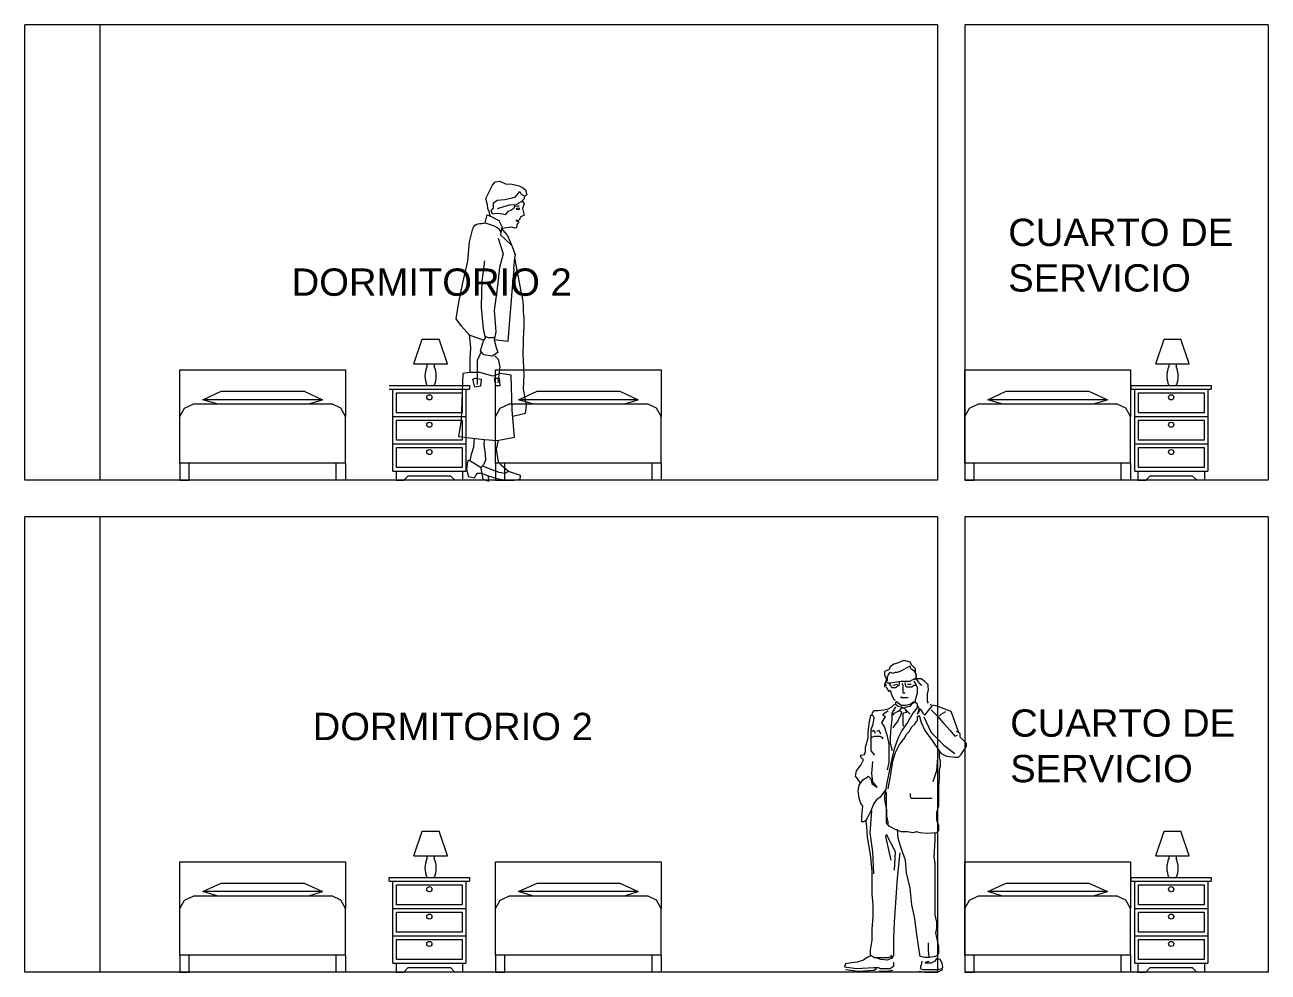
# Model space of a CAD drawing. Header units: metres. Extents: x -2 to 3328848, y -2 to 2725060.
# Drawn here: x 1663689.3 to 1663757.5, y 1363594.1 to 1363646.1 of the extents above; entities that cross this region are included whole.
import ezdxf

# ---------------------------------------------------------------- set-up
doc = ezdxf.new("R2010")
doc.units = ezdxf.units.M
doc.linetypes.add('0', pattern=[0])
doc.layers.get('0').update_dxf_attribs({"color": 253, "lineweight": 0})
for name, color, linetype, lineweight in [('31', 253, 'Continuous', 0), ('CORTE123', 253, 'Continuous', 0), ('EFEC', 253, 'Continuous', 0), ('muebles', 253, 'Continuous', 0)]:
    doc.layers.add(name, color=color, linetype=linetype, lineweight=lineweight)
doc.styles.get("Standard").update_dxf_attribs({"font": 'arial.ttf'})

# ---------------------------------------------------------------- blocks, each defined once
blk = doc.blocks.new('12FBED02')
at = {"color": 0, "linetype": 'ByBlock'}
for p, q in [((0, 26), (39, 26)), ((0, 15), (0, 26)), ((39, 26), (39, 15)), ((5.42, 19), (9.75, 21)), ((9.75, 21), (29.25, 21)), ((29.25, 21), (33.59, 19)), ((1.08, 17), (3.25, 18)), ((3.25, 18), (35.75, 18)), ((33.59, 19), (5.42, 19)), ((8.67, 18), (5.42, 19)), ((30.33, 18), (33.59, 19)), ((37.92, 17), (35.75, 18)), ((0, 15), (1.08, 17)), ((0, 4), (0, 15)), ((39, 15), (37.92, 17)), ((39, 4), (39, 15)), ((0, 4), (0, 0)), ((39, 4), (0, 4)), ((2.17, 0), (2.17, 4)), ((36.84, 0), (36.84, 4)), ((39, 4), (39, 0)), ((0, 0), (2.17, 0)), ((39, 0), (36.84, 0))]:
    blk.add_line(p, q, dxfattribs=at)
blk = doc.blocks.new('PER1')
for p, q in [((0.021, 1.6238), (0.035, 1.6418)), ((0.035, 1.6418), (0.062, 1.6456)), ((0.062, 1.6456), (0.0922, 1.6322)), ((-0.015, 1.5505), (0.0007, 1.5833)), ((0.0007, 1.5833), (0.021, 1.6238)), ((0.0922, 1.6322), (0.1294, 1.629)), ((0.1294, 1.629), (0.1669, 1.6209)), ((0.1475, 1.5607), (0.1709, 1.589)), ((0.1669, 1.6209), (0.1846, 1.6119)), ((0.1709, 1.589), (0.179, 1.5746)), ((0.179, 1.5746), (0.1942, 1.5654)), ((0.1846, 1.6119), (0.2026, 1.598)), ((0.2088, 1.5711), (0.1968, 1.5631)), ((0.2026, 1.598), (0.2088, 1.5711)), ((-0.0059, 1.5163), (-0.015, 1.5505)), ((-0.005, 1.4966), (-0.0059, 1.5163)), ((0.0256, 1.5277), (0.0472, 1.5411)), ((0.027, 1.4982), (0.0256, 1.5277)), ((0.081, 1.5057), (0.047, 1.4942)), ((0.0472, 1.5411), (0.089, 1.5456)), ((0.1127, 1.5146), (0.081, 1.5057)), ((0.089, 1.5456), (0.1281, 1.5549)), ((0.1497, 1.5164), (0.1127, 1.5146)), ((0.1281, 1.5549), (0.1475, 1.5607)), ((0.1433, 1.5161), (0.1383, 1.4961)), ((0.1575, 1.5096), (0.1464, 1.5069)), ((0.1785, 1.5326), (0.1497, 1.5164)), ((0.1663, 1.5096), (0.1575, 1.5096)), ((0.1926, 1.5481), (0.1785, 1.5326)), ((0.1832, 1.5377), (0.1939, 1.521)), ((0.1939, 1.521), (0.1852, 1.4958)), ((0.1968, 1.5631), (0.1926, 1.5481)), ((-0.0185, 1.4169), (-0.0083, 1.4619)), ((-0.0083, 1.4619), (0.017, 1.4507)), ((0.0032, 1.4797), (-0.005, 1.4966)), ((0.0072, 1.4551), (0.0032, 1.4797)), ((0.013, 1.4827), (0.027, 1.4982)), ((0.0212, 1.4658), (0.013, 1.4827)), ((0.017, 1.4507), (0.055, 1.4303)), ((0.0506, 1.4696), (0.0212, 1.4658)), ((0.0755, 1.4659), (0.0506, 1.4696)), ((0.0905, 1.4617), (0.0755, 1.4659)), ((0.1045, 1.4796), (0.0905, 1.4617)), ((0.1215, 1.4854), (0.1045, 1.4796)), ((0.1383, 1.4961), (0.1215, 1.4854)), ((0.1507, 1.4322), (0.1628, 1.4231)), ((0.1507, 1.4322), (0.1637, 1.4306)), ((0.1613, 1.428), (0.1507, 1.4322)), ((0.1575, 1.4988), (0.1508, 1.4934)), ((0.1508, 1.4934), (0.1641, 1.4907)), ((0.1702, 1.4957), (0.1575, 1.4988)), ((0.1707, 1.4383), (0.1613, 1.428)), ((0.1641, 1.4907), (0.1702, 1.4957)), ((0.1727, 1.4483), (0.1707, 1.4383)), ((0.1944, 1.4592), (0.1727, 1.4483)), ((0.1852, 1.4958), (0.1912, 1.4739)), ((0.1912, 1.4739), (0.1944, 1.4592)), ((-0.1049, 1.314), (-0.0883, 1.379)), ((-0.0883, 1.379), (-0.0831, 1.3935)), ((-0.0831, 1.3935), (-0.0742, 1.4039)), ((-0.0742, 1.4039), (-0.0647, 1.4105)), ((-0.0647, 1.4105), (-0.0504, 1.4138)), ((-0.0504, 1.4138), (-0.0381, 1.4135)), ((-0.0381, 1.4135), (-0.0185, 1.4169)), ((-0.0185, 1.4169), (0.0309, 1.4012)), ((0.0309, 1.4012), (0.0422, 1.3941)), ((0.0422, 1.3941), (0.057, 1.3853)), ((0.055, 1.4303), (0.0714, 1.3965)), ((0.057, 1.3853), (0.067, 1.3633)), ((0.0714, 1.3965), (0.0653, 1.351)), ((0.1008, 1.351), (0.0703, 1.388)), ((0.1259, 1.3942), (0.0718, 1.3862)), ((0.1435, 1.3876), (0.1259, 1.3942)), ((0.1532, 1.3906), (0.1435, 1.3876)), ((0.1549, 1.4079), (0.1532, 1.3906)), ((0.1642, 1.4183), (0.1549, 1.4079)), ((0.1613, 1.428), (0.1642, 1.4183)), ((-0.1146, 1.2073), (-0.1049, 1.314)), ((0.0514, 1.3331), (0.0801, 1.248)), ((0.0653, 1.351), (0.1263, 1.2932)), ((0.1008, 1.351), (0.1285, 1.2881)), ((0.0801, 1.248), (0.059, 1.1729)), ((0.1285, 1.2881), (0.1428, 1.2468)), ((0.1464, 1.2419), (0.1428, 1.2468)), ((0.1442, 1.2256), (0.1464, 1.2419)), ((-0.141, 1.0875), (-0.1146, 1.2073)), ((-0.0361, 1.0967), (-0.0217, 1.2085)), ((0.059, 1.1729), (0.0491, 1.0711)), ((0.137, 1.1625), (0.1294, 1.0634)), ((0.137, 1.1625), (0.1419, 1.2067)), ((0.1419, 1.2067), (0.1442, 1.2256)), ((0.1803, 1.0312), (0.1441, 1.2249)), ((-0.0381, 1.0348), (-0.0361, 1.0967)), ((-0.1632, 0.9827), (-0.141, 1.0875)), ((-0.0391, 0.9533), (-0.0381, 1.0348)), ((0.0491, 1.0711), (0.0308, 0.9369)), ((0.1294, 1.0634), (0.1214, 0.9716)), ((0.1803, 1.0312), (0.1844, 1.0079)), ((-0.1785, 0.8906), (-0.1632, 0.9827)), ((0.1214, 0.9716), (0.1119, 0.86)), ((0.1844, 1.0079), (0.187, 0.9849)), ((0.187, 0.9849), (0.1897, 0.9585)), ((0.1897, 0.9585), (0.1897, 0.9289)), ((-0.1494, 0.85), (-0.1785, 0.8906)), ((-0.0292, 0.8355), (-0.0391, 0.9533)), ((0.0308, 0.9369), (0.0398, 0.8195)), ((0.1897, 0.9289), (0.1924, 0.896)), ((0.1924, 0.896), (0.1924, 0.8664)), ((-0.105, 0.8002), (-0.1494, 0.85)), ((-0.0179, 0.7871), (-0.0292, 0.8355)), ((0.0398, 0.8195), (0.0296, 0.7745)), ((0.1119, 0.86), (0.1041, 0.7658)), ((0.1889, 0.6982), (0.1923, 0.8317)), ((0.1924, 0.8664), (0.1923, 0.8317)), ((-0.1077, 0.805), (-0.0993, 0.7313)), ((-0.0297, 0.7742), (-0.105, 0.8002)), ((-0.0441, 0.7142), (-0.0294, 0.7692)), ((-0.0294, 0.7692), (-0.0179, 0.7871)), ((-0.0199, 0.7954), (-0.0045, 0.7874)), ((-0.0045, 0.7874), (0.009, 0.7874)), ((0.009, 0.7874), (0.0252, 0.7874)), ((0.0252, 0.7874), (0.0334, 0.7913)), ((0.0296, 0.7745), (0.0415, 0.7331)), ((0.042, 0.7727), (0.0297, 0.7751)), ((0.1041, 0.7658), (0.042, 0.7727)), ((-0.0993, 0.7313), (-0.1038, 0.6718)), ((-0.0414, 0.7094), (-0.0638, 0.6614)), ((-0.0258, 0.6929), (-0.0441, 0.7142)), ((0.0191, 0.6851), (-0.0258, 0.6929)), ((0.0501, 0.7064), (0.0191, 0.6851)), ((0.0337, 0.6883), (0.0519, 0.6694)), ((0.0415, 0.7331), (0.0501, 0.7064)), ((0.1944, 0.5824), (0.1889, 0.6982)), ((-0.1038, 0.6718), (-0.1027, 0.5951)), ((-0.0638, 0.6614), (-0.0625, 0.5305)), ((0.0613, 0.6279), (0.0508, 0.5384)), ((0.0519, 0.6694), (0.0613, 0.6279)), ((-0.1419, 0.591), (-0.1518, 0.3336)), ((-0.1075, 0.5951), (-0.1419, 0.591)), ((-0.0483, 0.5954), (-0.1075, 0.5951)), ((-0.0861, 0.5591), (-0.0744, 0.5644)), ((-0.0765, 0.515), (-0.0861, 0.5591)), ((-0.0744, 0.5644), (-0.0416, 0.5587)), ((0.0218, 0.5766), (-0.0483, 0.5954)), ((-0.0416, 0.5587), (-0.0447, 0.5215)), ((0.0656, 0.591), (0.0218, 0.5766)), ((0.0591, 0.5635), (0.0299, 0.5621)), ((0.0299, 0.5621), (0.0366, 0.5254)), ((0.0638, 0.5242), (0.0591, 0.5635)), ((0.1228, 0.5814), (0.0656, 0.591)), ((0.1296, 0.3891), (0.1228, 0.5814)), ((0.1907, 0.5056), (0.1944, 0.5824)), ((-0.0447, 0.5215), (-0.0765, 0.515)), ((0.0366, 0.5254), (0.0638, 0.5242)), ((0.2074, 0.415), (0.1907, 0.5056)), ((0.202, 0.3728), (0.2074, 0.415)), ((0.1416, 0.2414), (0.1296, 0.3891)), ((0.1323, 0.3559), (0.1776, 0.3667)), ((0.1776, 0.3667), (0.202, 0.3728)), ((-0.1518, 0.3336), (-0.1648, 0.244)), ((-0.1648, 0.244), (-0.0233, 0.2286)), ((-0.0802, 0.2348), (-0.083, 0.1862)), ((-0.0253, 0.2288), (-0.0268, 0.1988)), ((-0.0233, 0.2286), (0.0462, 0.222)), ((0.0435, 0.175), (0.0532, 0.2235)), ((0.0462, 0.222), (0.1416, 0.2414)), ((-0.0959, 0.1461), (-0.1042, 0.1136)), ((-0.083, 0.1862), (-0.0959, 0.1461)), ((-0.0268, 0.1988), (-0.0195, 0.1497)), ((-0.0195, 0.1497), (-0.0179, 0.1152)), ((0.0543, 0.1039), (0.0435, 0.175)), ((-0.1201, 0.0832), (-0.1216, 0.0633)), ((-0.1141, 0.1131), (-0.1201, 0.0832)), ((-0.1042, 0.1136), (-0.1141, 0.1131)), ((-0.1042, 0.1136), (-0.0404, 0.0753)), ((-0.029, 0.09), (-0.043, 0.072)), ((-0.043, 0.072), (-0.0393, 0.0475)), ((0.057, 0.0472), (-0.0336, 0.0824)), ((-0.0179, 0.1152), (-0.029, 0.09)), ((0.07, 0.0849), (0.0543, 0.1039)), ((0.1087, 0.0521), (0.07, 0.0849)), ((-0.1216, 0.0633), (-0.1099, 0.0244)), ((-0.1099, 0.0244), (-0.0775, 0.0185)), ((-0.0775, 0.0185), (-0.0639, 0.0439)), ((-0.0639, 0.0439), (-0.0416, 0.0425)), ((-0.0416, 0.0425), (-0.0014, 0.0296)), ((-0.0393, 0.0475), (-0.0326, 0.0108)), ((-0.0326, 0.0108), (0, 0)), ((0, 0), (-0.0014, 0.0296)), ((-0.0014, 0.0296), (0.0387, 0.0167)), ((0.0387, 0.0167), (0.0887, 0.0042)), ((0.0894, 0.0413), (0.057, 0.0472)), ((0.0887, 0.0042), (0.1283, 0.0037)), ((0.1087, 0.0521), (0.0894, 0.0413)), ((0.1413, 0.0413), (0.1087, 0.0521)), ((0.1283, 0.0037), (0.1724, 0.0107)), ((0.1739, 0.0306), (0.1413, 0.0413)), ((0.1724, 0.0107), (0.1739, 0.0306))]:
    blk.add_line(p, q)
blk = doc.blocks.new('A$C5B027DEA')
at = {"color": 0}
for p, q in [((0.3222, 1.7732, -2.7285), (0.3014, 1.7628, -2.7285)), ((0.3378, 1.7784, -2.7285), (0.3222, 1.7732, -2.7285)), ((0.3586, 1.7732, -2.7285), (0.3378, 1.7784, -2.7285)), ((0.3741, 1.768, -2.7285), (0.3586, 1.7732, -2.7285)), ((0.2546, 1.7264, -2.7285), (0.2286, 1.716, -2.7285)), ((0.2286, 1.716, -2.7285), (0.2286, 1.6952, -2.7285)), ((0.2494, 1.6952, -2.7285), (0.2598, 1.7108, -2.7285)), ((0.2598, 1.742, -2.7285), (0.2546, 1.7264, -2.7285)), ((0.2806, 1.7576, -2.7285), (0.2598, 1.742, -2.7285)), ((0.2598, 1.7108, -2.7285), (0.2754, 1.7056, -2.7285)), ((0.2754, 1.7056, -2.7285), (0.291, 1.7108, -2.7285)), ((0.3014, 1.7628, -2.7285), (0.2806, 1.7576, -2.7285)), ((0.291, 1.7108, -2.7285), (0.3014, 1.7108, -2.7285)), ((0.3014, 1.7108, -2.7285), (0.3274, 1.7212, -2.7285)), ((0.3274, 1.7212, -2.7285), (0.3534, 1.7368, -2.7285)), ((0.3534, 1.7368, -2.7285), (0.3741, 1.7472, -2.7285)), ((0.3845, 1.7524, -2.7285), (0.3741, 1.768, -2.7285)), ((0.3741, 1.7472, -2.7285), (0.3741, 1.7368, -2.7285)), ((0.3741, 1.7368, -2.7285), (0.3793, 1.7316, -2.7285)), ((0.3793, 1.7316, -2.7285), (0.3949, 1.7212, -2.7285)), ((0.4053, 1.7316, -2.7285), (0.3845, 1.7524, -2.7285)), ((0.3949, 1.7212, -2.7285), (0.4001, 1.7108, -2.7285)), ((0.4001, 1.7108, -2.7285), (0.4105, 1.6952, -2.7285)), ((0.4053, 1.716, -2.7285), (0.4053, 1.7316, -2.7285)), ((0.4105, 1.6796, -2.7285), (0.4053, 1.716, -2.7285)), ((0.2286, 1.6952, -2.7285), (0.239, 1.6744, -2.7285)), ((0.2338, 1.6536, -2.7285), (0.2286, 1.6432, -2.7285)), ((0.2286, 1.6276, -2.7285), (0.2338, 1.6432, -2.7285)), ((0.2286, 1.6432, -2.7285), (0.2286, 1.6276, -2.7285)), ((0.239, 1.6744, -2.7285), (0.2338, 1.6536, -2.7285)), ((0.2338, 1.6536, -2.7285), (0.2442, 1.664, -2.7285)), ((0.2338, 1.6536, -2.7285), (0.239, 1.6588, -2.7285)), ((0.2338, 1.6432, -2.7285), (0.2338, 1.6536, -2.7285)), ((0.2338, 1.6432, -2.7285), (0.2338, 1.6536, -2.7285)), ((0.239, 1.6328, -2.7285), (0.2338, 1.6432, -2.7285)), ((0.239, 1.6588, -2.7285), (0.2442, 1.664, -2.7285)), ((0.2494, 1.6484, -2.7285), (0.239, 1.6536, -2.7285)), ((0.2442, 1.6848, -2.7285), (0.2494, 1.6952, -2.7285)), ((0.2442, 1.664, -2.7285), (0.2442, 1.6848, -2.7285)), ((0.265, 1.6484, -2.7285), (0.2494, 1.6484, -2.7285)), ((0.265, 1.6328, -2.7285), (0.2546, 1.6484, -2.7285)), ((0.2858, 1.6536, -2.7285), (0.265, 1.6484, -2.7285)), ((0.2702, 1.6224, -2.7285), (0.265, 1.6328, -2.7285)), ((0.2754, 1.638, -2.7285), (0.3014, 1.6432, -2.7285)), ((0.3222, 1.6588, -2.7285), (0.2858, 1.6536, -2.7285)), ((0.3118, 1.638, -2.7285), (0.291, 1.6224, -2.7285)), ((0.3118, 1.6588, -2.7285), (0.3118, 1.6484, -2.7285)), ((0.3118, 1.6484, -2.7285), (0.3118, 1.638, -2.7285)), ((0.3274, 1.6588, -2.7285), (0.3222, 1.6588, -2.7285)), ((0.3378, 1.6588, -2.7285), (0.3274, 1.6588, -2.7285)), ((0.3274, 1.6484, -2.7285), (0.3326, 1.638, -2.7285)), ((0.3326, 1.638, -2.7285), (0.3326, 1.6276, -2.7285)), ((0.343, 1.6588, -2.7285), (0.3378, 1.6588, -2.7285)), ((0.3741, 1.6588, -2.7285), (0.343, 1.6588, -2.7285)), ((0.343, 1.6536, -2.7285), (0.3482, 1.6328, -2.7285)), ((0.3482, 1.6328, -2.7285), (0.3534, 1.6276, -2.7285)), ((0.3586, 1.6432, -2.7285), (0.3793, 1.6432, -2.7285)), ((0.3793, 1.664, -2.7285), (0.3741, 1.6588, -2.7285)), ((0.3949, 1.6692, -2.7285), (0.3793, 1.664, -2.7285)), ((0.3845, 1.6276, -2.7285), (0.3949, 1.638, -2.7285)), ((0.4001, 1.6744, -2.7285), (0.3949, 1.6692, -2.7285)), ((0.3949, 1.638, -2.7285), (0.4053, 1.638, -2.7285)), ((0.404, 1.6484, -2.7285), (0.397, 1.6612, -2.7285)), ((0.4105, 1.6796, -2.7285), (0.4001, 1.6744, -2.7285)), ((0.4001, 1.6744, -2.7285), (0.4105, 1.6692, -2.7285)), ((0.4105, 1.6744, -2.7285), (0.4001, 1.6744, -2.7285)), ((0.4157, 1.6224, -2.7285), (0.404, 1.6484, -2.7285)), ((0.4365, 1.6744, -2.7285), (0.4105, 1.6744, -2.7285)), ((0.4105, 1.6692, -2.7285), (0.4261, 1.6484, -2.7285)), ((0.4261, 1.6484, -2.7285), (0.4417, 1.638, -2.7285)), ((0.4573, 1.6588, -2.7285), (0.4365, 1.6744, -2.7285)), ((0.4763, 1.6388, -2.7285), (0.4573, 1.6588, -2.7285)), ((0.4763, 1.6284, -2.7285), (0.4763, 1.6388, -2.7285)), ((0.2546, 1.6016, -2.7285), (0.2382, 1.6286, -2.7285)), ((0.2598, 1.6068, -2.7285), (0.2546, 1.6016, -2.7285)), ((0.265, 1.6016, -2.7285), (0.2598, 1.6068, -2.7285)), ((0.2684, 1.5871, -2.7285), (0.265, 1.6016, -2.7285)), ((0.273, 1.5723, -2.7285), (0.2684, 1.5871, -2.7285)), ((0.291, 1.6224, -2.7285), (0.2702, 1.6224, -2.7285)), ((0.2782, 1.5671, -2.7285), (0.273, 1.5723, -2.7285)), ((0.2828, 1.5543, -2.7285), (0.2782, 1.5671, -2.7285)), ((0.3222, 1.5704, -2.7285), (0.3378, 1.5652, -2.7285)), ((0.3222, 1.5652, -2.7285), (0.3222, 1.5704, -2.7285)), ((0.3274, 1.5652, -2.7285), (0.3222, 1.5652, -2.7285)), ((0.343, 1.5652, -2.7285), (0.3274, 1.5652, -2.7285)), ((0.3326, 1.6276, -2.7285), (0.3326, 1.6224, -2.7285)), ((0.3326, 1.6224, -2.7285), (0.3326, 1.5964, -2.7285)), ((0.3326, 1.5964, -2.7285), (0.3378, 1.5912, -2.7285)), ((0.3378, 1.5912, -2.7285), (0.343, 1.5964, -2.7285)), ((0.3534, 1.5652, -2.7285), (0.343, 1.5652, -2.7285)), ((0.3534, 1.6276, -2.7285), (0.3689, 1.6276, -2.7285)), ((0.3637, 1.5652, -2.7285), (0.3534, 1.5652, -2.7285)), ((0.3689, 1.6276, -2.7285), (0.3845, 1.6276, -2.7285)), ((0.4053, 1.5548, -2.7285), (0.4105, 1.5756, -2.7285)), ((0.4105, 1.5756, -2.7285), (0.4157, 1.5912, -2.7285)), ((0.4157, 1.6172, -2.7285), (0.4157, 1.6224, -2.7285)), ((0.4157, 1.6016, -2.7285), (0.4157, 1.6172, -2.7285)), ((0.4157, 1.5912, -2.7285), (0.4157, 1.6016, -2.7285)), ((0.4729, 1.586, -2.7285), (0.4781, 1.612, -2.7285)), ((0.4729, 1.5652, -2.7285), (0.4729, 1.586, -2.7285)), ((0.4729, 1.5444, -2.7285), (0.4729, 1.5652, -2.7285)), ((0.4781, 1.612, -2.7285), (0.4763, 1.6284, -2.7285)), ((0.1559, 1.4716, -2.7285), (0.1663, 1.4924, -2.7285)), ((0.1663, 1.4924, -2.7285), (0.1923, 1.4924, -2.7285)), ((0.1923, 1.4924, -2.7285), (0.2234, 1.4976, -2.7285)), ((0.2234, 1.4976, -2.7285), (0.2494, 1.5028, -2.7285)), ((0.2286, 1.4768, -2.7285), (0.2494, 1.4924, -2.7285)), ((0.2494, 1.5028, -2.7285), (0.2702, 1.5132, -2.7285)), ((0.2702, 1.5132, -2.7285), (0.2858, 1.5288, -2.7285)), ((0.291, 1.5132, -2.7285), (0.2702, 1.4768, -2.7285)), ((0.291, 1.5496, -2.7285), (0.2828, 1.5543, -2.7285)), ((0.2962, 1.5444, -2.7285), (0.291, 1.5392, -2.7285)), ((0.291, 1.5392, -2.7285), (0.291, 1.5288, -2.7285)), ((0.291, 1.5288, -2.7285), (0.3066, 1.5184, -2.7285)), ((0.2962, 1.5444, -2.7285), (0.3222, 1.5236, -2.7285)), ((0.3014, 1.4872, -2.7285), (0.317, 1.4976, -2.7285)), ((0.3066, 1.5184, -2.7285), (0.3222, 1.5132, -2.7285)), ((0.3118, 1.4924, -2.7285), (0.3222, 1.4872, -2.7285)), ((0.317, 1.4976, -2.7285), (0.3274, 1.508, -2.7285)), ((0.3222, 1.5236, -2.7285), (0.3482, 1.5236, -2.7285)), ((0.3222, 1.5132, -2.7285), (0.3378, 1.508, -2.7285)), ((0.3274, 1.508, -2.7285), (0.3378, 1.508, -2.7285)), ((0.3378, 1.508, -2.7285), (0.3534, 1.5132, -2.7285)), ((0.3378, 1.508, -2.7285), (0.343, 1.5028, -2.7285)), ((0.343, 1.5028, -2.7285), (0.3534, 1.4924, -2.7285)), ((0.3482, 1.5236, -2.7285), (0.3741, 1.5288, -2.7285)), ((0.3482, 1.4976, -2.7285), (0.3534, 1.482, -2.7285)), ((0.3534, 1.5132, -2.7285), (0.3689, 1.5184, -2.7285)), ((0.3534, 1.4924, -2.7285), (0.3689, 1.4768, -2.7285)), ((0.3689, 1.5184, -2.7285), (0.3741, 1.5184, -2.7285)), ((0.3741, 1.5288, -2.7285), (0.3949, 1.5444, -2.7285)), ((0.3741, 1.5184, -2.7285), (0.3897, 1.534, -2.7285)), ((0.3897, 1.534, -2.7285), (0.4053, 1.5444, -2.7285)), ((0.4209, 1.5184, -2.7285), (0.3897, 1.4768, -2.7285)), ((0.4053, 1.5392, -2.7285), (0.4053, 1.5548, -2.7285)), ((0.4157, 1.5288, -2.7285), (0.4053, 1.5392, -2.7285)), ((0.4157, 1.508, -2.7285), (0.4157, 1.5288, -2.7285)), ((0.4209, 1.4976, -2.7285), (0.4157, 1.4716, -2.7285)), ((0.4261, 1.508, -2.7285), (0.4209, 1.4976, -2.7285)), ((0.4261, 1.4872, -2.7285), (0.4313, 1.5028, -2.7285)), ((0.4313, 1.5028, -2.7285), (0.4365, 1.4924, -2.7285)), ((0.4365, 1.4924, -2.7285), (0.4469, 1.4768, -2.7285)), ((0.4573, 1.4664, -2.7285), (0.4781, 1.4924, -2.7285)), ((0.4781, 1.534, -2.7285), (0.4729, 1.5444, -2.7285)), ((0.4781, 1.4924, -2.7285), (0.4989, 1.5184, -2.7285)), ((0.4989, 1.5184, -2.7285), (0.4885, 1.5288, -2.7285)), ((0.4937, 1.4976, -2.7285), (0.5248, 1.4664, -2.7285)), ((0.5404, 1.5132, -2.7285), (0.5041, 1.5236, -2.7285)), ((0.582, 1.4976, -2.7285), (0.5404, 1.5132, -2.7285)), ((0.608, 1.4872, -2.7285), (0.582, 1.4976, -2.7285)), ((0.1351, 1.3676, -2.7285), (0.1403, 1.4196, -2.7285)), ((0.1403, 1.4196, -2.7285), (0.1507, 1.4664, -2.7285)), ((0.1507, 1.4664, -2.7285), (0.1611, 1.4664, -2.7285)), ((0.1611, 1.4664, -2.7285), (0.1663, 1.4508, -2.7285)), ((0.1663, 1.4508, -2.7285), (0.1611, 1.4144, -2.7285)), ((0.2131, 1.4248, -2.7285), (0.2338, 1.456, -2.7285)), ((0.2286, 1.3988, -2.7285), (0.2131, 1.4248, -2.7285)), ((0.2182, 1.4664, -2.7285), (0.2286, 1.4768, -2.7285)), ((0.2338, 1.456, -2.7285), (0.2182, 1.4664, -2.7285)), ((0.2702, 1.4404, -2.7285), (0.265, 1.3936, -2.7285)), ((0.2702, 1.4768, -2.7285), (0.2702, 1.4404, -2.7285)), ((0.2754, 1.4664, -2.7285), (0.2858, 1.4768, -2.7285)), ((0.2858, 1.4768, -2.7285), (0.3014, 1.4872, -2.7285)), ((0.3014, 1.43, -2.7285), (0.2858, 1.4092, -2.7285)), ((0.3118, 1.4508, -2.7285), (0.3014, 1.43, -2.7285)), ((0.3222, 1.4716, -2.7285), (0.3118, 1.4508, -2.7285)), ((0.3222, 1.4872, -2.7285), (0.3222, 1.4716, -2.7285)), ((0.3586, 1.4248, -2.7285), (0.3274, 1.378, -2.7285)), ((0.3326, 1.4768, -2.7285), (0.3326, 1.4664, -2.7285)), ((0.3378, 1.4768, -2.7285), (0.3326, 1.4768, -2.7285)), ((0.3326, 1.4664, -2.7285), (0.3326, 1.4352, -2.7285)), ((0.3326, 1.4352, -2.7285), (0.3326, 1.4092, -2.7285)), ((0.3534, 1.482, -2.7285), (0.3378, 1.4768, -2.7285)), ((0.3897, 1.4768, -2.7285), (0.3586, 1.4248, -2.7285)), ((0.3689, 1.4768, -2.7285), (0.3741, 1.4716, -2.7285)), ((0.4001, 1.4144, -2.7285), (0.4105, 1.43, -2.7285)), ((0.4105, 1.43, -2.7285), (0.4157, 1.4352, -2.7285)), ((0.4157, 1.4716, -2.7285), (0.4261, 1.4872, -2.7285)), ((0.4157, 1.4612, -2.7285), (0.4261, 1.4612, -2.7285)), ((0.4157, 1.4508, -2.7285), (0.4157, 1.4612, -2.7285)), ((0.4157, 1.4352, -2.7285), (0.4157, 1.4508, -2.7285)), ((0.4261, 1.4664, -2.7285), (0.4365, 1.4248, -2.7285)), ((0.4365, 1.4248, -2.7285), (0.4573, 1.378, -2.7285)), ((0.4469, 1.4768, -2.7285), (0.4573, 1.4664, -2.7285)), ((0.4521, 1.456, -2.7285), (0.4937, 1.3676, -2.7285)), ((0.5248, 1.4664, -2.7285), (0.5664, 1.4196, -2.7285)), ((0.5404, 1.4612, -2.7285), (0.5508, 1.4716, -2.7285)), ((0.5508, 1.4716, -2.7285), (0.5768, 1.4872, -2.7285)), ((0.5664, 1.4196, -2.7285), (0.6028, 1.378, -2.7285)), ((0.6288, 1.43, -2.7285), (0.608, 1.4872, -2.7285)), ((0.6519, 1.3664, -2.7285), (0.6288, 1.43, -2.7285)), ((0.1351, 1.3364, -2.7285), (0.1351, 1.3676, -2.7285)), ((0.1611, 1.4144, -2.7285), (0.1507, 1.3832, -2.7285)), ((0.1507, 1.3832, -2.7285), (0.1507, 1.2636, -2.7285)), ((0.1663, 1.378, -2.7285), (0.1559, 1.3728, -2.7285)), ((0.1767, 1.3624, -2.7285), (0.1663, 1.378, -2.7285)), ((0.1975, 1.378, -2.7285), (0.1819, 1.3728, -2.7285)), ((0.2079, 1.3572, -2.7285), (0.1975, 1.378, -2.7285)), ((0.2442, 1.3468, -2.7285), (0.2286, 1.3988, -2.7285)), ((0.265, 1.3936, -2.7285), (0.2598, 1.3416, -2.7285)), ((0.2858, 1.4092, -2.7285), (0.2754, 1.3936, -2.7285)), ((0.3274, 1.378, -2.7285), (0.3066, 1.3364, -2.7285)), ((0.3326, 1.4092, -2.7285), (0.3378, 1.404, -2.7285)), ((0.343, 1.3364, -2.7285), (0.3534, 1.3572, -2.7285)), ((0.3534, 1.3572, -2.7285), (0.3689, 1.3728, -2.7285)), ((0.3689, 1.3728, -2.7285), (0.3845, 1.3988, -2.7285)), ((0.3845, 1.3988, -2.7285), (0.4001, 1.4144, -2.7285)), ((0.4573, 1.378, -2.7285), (0.4989, 1.3208, -2.7285)), ((0.4937, 1.3676, -2.7285), (0.5664, 1.2948, -2.7285)), ((0.6028, 1.378, -2.7285), (0.6288, 1.3468, -2.7285)), ((0.6288, 1.3468, -2.7285), (0.6444, 1.352, -2.7285)), ((0.6599, 1.3624, -2.7285), (0.6392, 1.3728, -2.7285)), ((0.6599, 1.3416, -2.7285), (0.6599, 1.3624, -2.7285)), ((0.1195, 1.2844, -2.7285), (0.1351, 1.3364, -2.7285)), ((0.1195, 1.2584, -2.7285), (0.1195, 1.2844, -2.7285)), ((0.1507, 1.3312, -2.7285), (0.1559, 1.3416, -2.7285)), ((0.1559, 1.3416, -2.7285), (0.1715, 1.3468, -2.7285)), ((0.1715, 1.3468, -2.7285), (0.1871, 1.3468, -2.7285)), ((0.1871, 1.3468, -2.7285), (0.2027, 1.3468, -2.7285)), ((0.2027, 1.3468, -2.7285), (0.2131, 1.3416, -2.7285)), ((0.2131, 1.3416, -2.7285), (0.2182, 1.3312, -2.7285)), ((0.2546, 1.3, -2.7285), (0.2442, 1.3468, -2.7285)), ((0.2546, 1.2428, -2.7285), (0.2546, 1.3, -2.7285)), ((0.2598, 1.3416, -2.7285), (0.2598, 1.3052, -2.7285)), ((0.2598, 1.3052, -2.7285), (0.2702, 1.274, -2.7285)), ((0.2858, 1.2792, -2.7285), (0.2702, 1.2168, -2.7285)), ((0.3066, 1.3364, -2.7285), (0.2858, 1.2792, -2.7285)), ((0.291, 1.2532, -2.7285), (0.3118, 1.2948, -2.7285)), ((0.3118, 1.2948, -2.7285), (0.3274, 1.3156, -2.7285)), ((0.3274, 1.3156, -2.7285), (0.343, 1.3364, -2.7285)), ((0.4989, 1.3208, -2.7285), (0.5404, 1.2636, -2.7285)), ((0.5664, 1.2948, -2.7285), (0.6288, 1.248, -2.7285)), ((0.6963, 1.3052, -2.7285), (0.6599, 1.3416, -2.7285)), ((0.6651, 1.2428, -2.7285), (0.6963, 1.2896, -2.7285)), ((0.6963, 1.2896, -2.7285), (0.6963, 1.3052, -2.7285)), ((0.0935, 1.2376, -2.7285), (0.1143, 1.2428, -2.7285)), ((0.0935, 1.2272, -2.7285), (0.0935, 1.2376, -2.7285)), ((0.1091, 1.2116, -2.7285), (0.0935, 1.2272, -2.7285)), ((0.0935, 1.1804, -2.7285), (0.1091, 1.2116, -2.7285)), ((0.1143, 1.2428, -2.7285), (0.1195, 1.2584, -2.7285)), ((0.1507, 1.2636, -2.7285), (0.1715, 1.2376, -2.7285)), ((0.2546, 1.196, -2.7285), (0.2546, 1.2428, -2.7285)), ((0.2702, 1.2168, -2.7285), (0.2546, 1.144, -2.7285)), ((0.265, 1.1284, -2.7285), (0.2754, 1.2064, -2.7285)), ((0.2702, 1.274, -2.7285), (0.2702, 1.2636, -2.7285)), ((0.2754, 1.2064, -2.7285), (0.291, 1.2532, -2.7285)), ((0.53, 1.222, -2.7285), (0.5248, 1.1492, -2.7285)), ((0.5404, 1.2636, -2.7285), (0.5404, 1.2272, -2.7285)), ((0.5404, 1.2636, -2.7285), (0.5508, 1.248, -2.7285)), ((0.5404, 1.2272, -2.7285), (0.5456, 1.2064, -2.7285)), ((0.5456, 1.2064, -2.7285), (0.5456, 1.1752, -2.7285)), ((0.5508, 1.248, -2.7285), (0.582, 1.2324, -2.7285)), ((0.582, 1.2324, -2.7285), (0.6288, 1.2272, -2.7285)), ((0.6288, 1.2272, -2.7285), (0.6496, 1.2272, -2.7285)), ((0.6496, 1.2272, -2.7285), (0.6651, 1.2428, -2.7285)), ((0.0624, 1.118, -2.7285), (0.0676, 1.1492, -2.7285)), ((0.0676, 1.1492, -2.7285), (0.0935, 1.1804, -2.7285)), ((0.1559, 1.1336, -2.7285), (0.1611, 1.2012, -2.7285)), ((0.2546, 1.144, -2.7285), (0.239, 1.0712, -2.7285)), ((0.2442, 1.1544, -2.7285), (0.2546, 1.196, -2.7285)), ((0.5248, 1.1492, -2.7285), (0.5041, 1.0868, -2.7285)), ((0.5456, 1.1752, -2.7285), (0.5404, 1.1544, -2.7285)), ((0.5404, 1.1544, -2.7285), (0.5404, 1.1336, -2.7285)), ((0.0727, 1.1076, -2.7285), (0.0624, 1.118, -2.7285)), ((0.0935, 1.0764, -2.7285), (0.0727, 1.1076, -2.7285)), ((0.0779, 1.0348, -2.7285), (0.0831, 1.066, -2.7285)), ((0.0831, 1.066, -2.7285), (0.1039, 1.0972, -2.7285)), ((0.1039, 1.0972, -2.7285), (0.1299, 1.1128, -2.7285)), ((0.1299, 1.1128, -2.7285), (0.1351, 1.118, -2.7285)), ((0.1351, 1.118, -2.7285), (0.1507, 1.1024, -2.7285)), ((0.1507, 1.1024, -2.7285), (0.1559, 1.0764, -2.7285)), ((0.1611, 1.0868, -2.7285), (0.1559, 1.1336, -2.7285)), ((0.1559, 1.0764, -2.7285), (0.1767, 1.0608, -2.7285)), ((0.1871, 1.0556, -2.7285), (0.1611, 1.0868, -2.7285)), ((0.239, 1.0712, -2.7285), (0.2338, 1.0348, -2.7285)), ((0.2494, 1.0452, -2.7285), (0.265, 1.1284, -2.7285)), ((0.5404, 1.1024, -2.7285), (0.5352, 1.0608, -2.7285)), ((0.5404, 1.1336, -2.7285), (0.5404, 1.1024, -2.7285)), ((0.0831, 0.9932, -2.7285), (0.0779, 1.0348, -2.7285)), ((0.0935, 0.962, -2.7285), (0.0831, 0.9932, -2.7285)), ((0.1767, 1.0608, -2.7285), (0.1871, 1.0556, -2.7285)), ((0.2027, 0.9984, -2.7285), (0.1819, 0.9828, -2.7285)), ((0.2338, 1.04, -2.7285), (0.2027, 0.9984, -2.7285)), ((0.2338, 1.0348, -2.7285), (0.2286, 1.0088, -2.7285)), ((0.2286, 1.0088, -2.7285), (0.2286, 0.9828, -2.7285)), ((0.239, 1.0036, -2.7285), (0.239, 1.0244, -2.7285)), ((0.239, 0.9672, -2.7285), (0.239, 1.0036, -2.7285)), ((0.3741, 1.0192, -2.7285), (0.3741, 1.0036, -2.7285)), ((0.3741, 1.0036, -2.7285), (0.3793, 0.9932, -2.7285)), ((0.3793, 0.9932, -2.7285), (0.3949, 0.9932, -2.7285)), ((0.3949, 0.9932, -2.7285), (0.4365, 0.9932, -2.7285)), ((0.4365, 0.9932, -2.7285), (0.4781, 0.9932, -2.7285)), ((0.4781, 0.9932, -2.7285), (0.4989, 0.9932, -2.7285)), ((0.5352, 1.0608, -2.7285), (0.5352, 1.0244, -2.7285)), ((0.5352, 1.0244, -2.7285), (0.5352, 0.988, -2.7285)), ((0.1039, 0.9464, -2.7285), (0.0935, 0.962, -2.7285)), ((0.0987, 0.8892, -2.7285), (0.1039, 0.9464, -2.7285)), ((0.1663, 0.962, -2.7285), (0.1507, 0.9204, -2.7285)), ((0.1819, 0.9828, -2.7285), (0.1663, 0.962, -2.7285)), ((0.2286, 0.9828, -2.7285), (0.239, 0.9256, -2.7285)), ((0.239, 0.9308, -2.7285), (0.239, 0.9672, -2.7285)), ((0.239, 0.8996, -2.7285), (0.239, 0.9308, -2.7285)), ((0.239, 0.9256, -2.7285), (0.239, 0.8892, -2.7285)), ((0.5352, 0.9464, -2.7285), (0.5248, 0.91, -2.7285)), ((0.5352, 0.988, -2.7285), (0.5352, 0.9464, -2.7285)), ((0.0987, 0.858, -2.7285), (0.0987, 0.8892, -2.7285)), ((0.1091, 0.858, -2.7285), (0.0987, 0.858, -2.7285)), ((0.1195, 0.8632, -2.7285), (0.1091, 0.858, -2.7285)), ((0.1299, 0.8788, -2.7285), (0.1195, 0.8632, -2.7285)), ((0.1195, 0.8684, -2.7285), (0.1247, 0.832, -2.7285)), ((0.1507, 0.9204, -2.7285), (0.1299, 0.8788, -2.7285)), ((0.1455, 0.7956, -2.7285), (0.1559, 0.9204, -2.7285)), ((0.239, 0.8528, -2.7285), (0.239, 0.8996, -2.7285)), ((0.239, 0.8892, -2.7285), (0.2494, 0.8476, -2.7285)), ((0.2546, 0.832, -2.7285), (0.239, 0.8528, -2.7285)), ((0.5248, 0.91, -2.7285), (0.5248, 0.8684, -2.7285)), ((0.5248, 0.8684, -2.7285), (0.5352, 0.8372, -2.7285)), ((0.1247, 0.832, -2.7285), (0.1299, 0.7696, -2.7285)), ((0.1611, 0.6864, -2.7285), (0.1455, 0.7956, -2.7285)), ((0.239, 0.7852, -2.7285), (0.2338, 0.7748, -2.7285)), ((0.291, 0.6864, -2.7285), (0.239, 0.7852, -2.7285)), ((0.2858, 0.8164, -2.7285), (0.2546, 0.832, -2.7285)), ((0.3222, 0.8008, -2.7285), (0.2858, 0.8164, -2.7285)), ((0.3066, 0.7644, -2.7285), (0.3014, 0.8164, -2.7285)), ((0.3586, 0.8008, -2.7285), (0.3222, 0.8008, -2.7285)), ((0.3897, 0.7956, -2.7285), (0.3586, 0.8008, -2.7285)), ((0.4105, 0.8008, -2.7285), (0.3897, 0.7956, -2.7285)), ((0.4313, 0.7956, -2.7285), (0.4105, 0.8008, -2.7285)), ((0.4677, 0.7904, -2.7285), (0.4313, 0.7956, -2.7285)), ((0.5248, 0.7956, -2.7285), (0.4677, 0.7904, -2.7285)), ((0.5144, 0.7904, -2.7285), (0.5144, 0.754, -2.7285)), ((0.5352, 0.806, -2.7285), (0.5248, 0.7956, -2.7285)), ((0.5352, 0.8372, -2.7285), (0.5352, 0.806, -2.7285)), ((0.1299, 0.7696, -2.7285), (0.1455, 0.6708, -2.7285)), ((0.2338, 0.7748, -2.7285), (0.265, 0.6396, -2.7285)), ((0.3222, 0.7072, -2.7285), (0.3066, 0.7644, -2.7285)), ((0.5144, 0.754, -2.7285), (0.5092, 0.6552, -2.7285)), ((0.1455, 0.6708, -2.7285), (0.1559, 0.5772, -2.7285)), ((0.1663, 0.5616, -2.7285), (0.1611, 0.6864, -2.7285)), ((0.2858, 0.5824, -2.7285), (0.291, 0.6864, -2.7285)), ((0.3118, 0.6292, -2.7285), (0.317, 0.6812, -2.7285)), ((0.3482, 0.6396, -2.7285), (0.3222, 0.7072, -2.7285)), ((0.3534, 0.5668, -2.7285), (0.3482, 0.6396, -2.7285)), ((0.5092, 0.6552, -2.7285), (0.5144, 0.624, -2.7285)), ((0.1559, 0.5772, -2.7285), (0.1559, 0.4472, -2.7285)), ((0.3014, 0.5356, -2.7285), (0.3118, 0.6292, -2.7285)), ((0.5144, 0.624, -2.7285), (0.5144, 0.598, -2.7285)), ((0.5144, 0.598, -2.7285), (0.5144, 0.5564, -2.7285)), ((0.2962, 0.4524, -2.7285), (0.3014, 0.5356, -2.7285)), ((0.3741, 0.4784, -2.7285), (0.3534, 0.5668, -2.7285)), ((0.5144, 0.5564, -2.7285), (0.5144, 0.5148, -2.7285)), ((0.5144, 0.5148, -2.7285), (0.5144, 0.468, -2.7285)), ((0.1559, 0.4472, -2.7285), (0.1611, 0.3848, -2.7285)), ((0.291, 0.3692, -2.7285), (0.2962, 0.4524, -2.7285)), ((0.3845, 0.3848, -2.7285), (0.3741, 0.4784, -2.7285)), ((0.5144, 0.468, -2.7285), (0.5144, 0.4316, -2.7285)), ((0.5144, 0.4316, -2.7285), (0.5144, 0.364, -2.7285)), ((0.1611, 0.3848, -2.7285), (0.1611, 0.3172, -2.7285)), ((0.2858, 0.286, -2.7285), (0.291, 0.3692, -2.7285)), ((0.4001, 0.3068, -2.7285), (0.3845, 0.3848, -2.7285)), ((0.5144, 0.364, -2.7285), (0.5144, 0.3276, -2.7285)), ((0.1611, 0.3172, -2.7285), (0.1559, 0.2444, -2.7285)), ((0.2806, 0.1924, -2.7285), (0.2858, 0.286, -2.7285)), ((0.4105, 0.2288, -2.7285), (0.4001, 0.3068, -2.7285)), ((0.5144, 0.3276, -2.7285), (0.5248, 0.286, -2.7285)), ((0.5248, 0.286, -2.7285), (0.5248, 0.2444, -2.7285)), ((0.1559, 0.2444, -2.7285), (0.1559, 0.182, -2.7285)), ((0.4209, 0.1508, -2.7285), (0.4105, 0.2288, -2.7285)), ((0.5248, 0.2444, -2.7285), (0.5196, 0.2236, -2.7285)), ((0.5196, 0.2236, -2.7285), (0.5248, 0.1976, -2.7285)), ((0.1559, 0.182, -2.7285), (0.1455, 0.1248, -2.7285)), ((0.2806, 0.1248, -2.7285), (0.2806, 0.1924, -2.7285)), ((0.4313, 0.0884, -2.7285), (0.4209, 0.1508, -2.7285)), ((0.4781, 0.1248, -2.7285), (0.4781, 0.1664, -2.7285)), ((0.5248, 0.1976, -2.7285), (0.5352, 0.1456, -2.7285)), ((0.5352, 0.1456, -2.7285), (0.5352, 0.104, -2.7285)), ((0.1299, 0.0832, -2.7285), (0.1091, 0.0676, -2.7285)), ((0.1507, 0.0936, -2.7285), (0.1299, 0.0832, -2.7285)), ((0.1455, 0.1248, -2.7285), (0.1455, 0.0988, -2.7285)), ((0.1455, 0.0988, -2.7285), (0.1715, 0.0832, -2.7285)), ((0.1715, 0.0832, -2.7285), (0.1975, 0.0832, -2.7285)), ((0.2079, 0.0728, -2.7285), (0.1767, 0.0832, -2.7285)), ((0.1975, 0.0832, -2.7285), (0.2494, 0.0832, -2.7285)), ((0.2442, 0.0676, -2.7285), (0.2079, 0.0728, -2.7285)), ((0.2754, 0.0832, -2.7285), (0.2442, 0.0676, -2.7285)), ((0.2494, 0.0832, -2.7285), (0.2806, 0.0936, -2.7285)), ((0.265, 0.0988, -2.7285), (0.2702, 0.078, -2.7285)), ((0.2702, 0.078, -2.7285), (0.2754, 0.0832, -2.7285)), ((0.2806, 0.0936, -2.7285), (0.2806, 0.1248, -2.7285)), ((0.4573, 0.0832, -2.7285), (0.4313, 0.0884, -2.7285)), ((0.4833, 0.0832, -2.7285), (0.4573, 0.0832, -2.7285)), ((0.4833, 0.0884, -2.7285), (0.4781, 0.1248, -2.7285)), ((0.5196, 0.0884, -2.7285), (0.4833, 0.0832, -2.7285)), ((0.5248, 0.078, -2.7285), (0.5144, 0.0624, -2.7285)), ((0.5352, 0.104, -2.7285), (0.5196, 0.0884, -2.7285)), ((0.5456, 0.0728, -2.7285), (0.5248, 0.078, -2.7285)), ((0.556, 0.052, -2.7285), (0.5456, 0.0728, -2.7285)), ((0.0052, 0.0468, -2.7285), (0, 0.0312, -2.7285)), ((0, 0.0312, -2.7285), (0.0676, 0.0208, -2.7285)), ((0.026, 0.052, -2.7285), (0.0052, 0.0468, -2.7285)), ((0.0052, 0.0156, -2.7285), (0.0779, 0.0052, -2.7285)), ((0.0727, 0.0572, -2.7285), (0.026, 0.052, -2.7285)), ((0.0676, 0.0208, -2.7285), (0.1663, 0.026, -2.7285)), ((0.1091, 0.0676, -2.7285), (0.0727, 0.0572, -2.7285)), ((0.0779, 0.0052, -2.7285), (0.1663, 0.0104, -2.7285)), ((0.1663, 0.026, -2.7285), (0.1923, 0.026, -2.7285)), ((0.1663, 0.0104, -2.7285), (0.1819, 0.0208, -2.7285)), ((0.1923, 0.026, -2.7285), (0.2027, 0.0208, -2.7285)), ((0.1975, 0.0052, -2.7285), (0.239, 0.0052, -2.7285)), ((0.2027, 0.0208, -2.7285), (0.2598, 0.0208, -2.7285)), ((0.239, 0.0052, -2.7285), (0.2754, 0.0104, -2.7285)), ((0.2598, 0.0208, -2.7285), (0.2806, 0.0364, -2.7285)), ((0.2806, 0.0364, -2.7285), (0.2806, 0.0572, -2.7285)), ((0.4261, 0.0052, -2.7285), (0.4573, 0, -2.7285)), ((0.4365, 0.0416, -2.7285), (0.4313, 0.0208, -2.7285)), ((0.4313, 0.0208, -2.7285), (0.4469, 0.0156, -2.7285)), ((0.4417, 0.0624, -2.7285), (0.4365, 0.0416, -2.7285)), ((0.4469, 0.0156, -2.7285), (0.4729, 0.0156, -2.7285)), ((0.4625, 0.0572, -2.7285), (0.4833, 0.0624, -2.7285)), ((0.4625, 0.052, -2.7285), (0.4625, 0.0572, -2.7285)), ((0.4677, 0.052, -2.7285), (0.4625, 0.052, -2.7285)), ((0.4937, 0.052, -2.7285), (0.4677, 0.052, -2.7285)), ((0.4729, 0.0156, -2.7285), (0.5041, 0.0156, -2.7285)), ((0.5144, 0.0624, -2.7285), (0.4937, 0.052, -2.7285)), ((0.5041, 0.0156, -2.7285), (0.53, 0.0156, -2.7285)), ((0.53, 0.0156, -2.7285), (0.556, 0.0208, -2.7285)), ((0.53, 0, -2.7285), (0.5612, 0.0156, -2.7285)), ((0.5612, 0.0312, -2.7285), (0.556, 0.052, -2.7285)), ((0.556, 0.0208, -2.7285), (0.5612, 0.0312, -2.7285)), ((0.4573, 0, -2.7285), (0.53, 0, -2.7285))]:
    blk.add_line(p, q, dxfattribs=at)
blk = doc.blocks.new('PE-07')
blk.add_blockref('A$C5B027DEA', (-0.5041, -0.0156, 2.7285))

msp = doc.modelspace()

# ---------------------------------------------------------------- linework, layer by layer
for p, q in [((1663739.321, 1363646.098), (1663739.321, 1363621.098)), ((1663740.821, 1363646.098), (1663740.821, 1363621.098)), ((1663757.458, 1363646.098), (1663757.458, 1363621.098)), ((1663739.321, 1363619.098), (1663739.321, 1363594.098)), ((1663740.821, 1363619.098), (1663740.821, 1363594.098)), ((1663757.458, 1363619.098), (1663757.458, 1363594.098))]:
    msp.add_line(p, q)
at = {"layer": '31'}
msp.add_lwpolyline([(1663710.293, 1363621.351), (1663712.601, 1363621.351)], dxfattribs=at)
at = {"layer": 'CORTE123', "linetype": '0', "ltscale": 0.004}
for p, q in [((1663689.26, 1363621.098), (1663689.26, 1363646.098)), ((1663739.321, 1363646.098), (1663689.26, 1363646.098)), ((1663693.383, 1363621.098), (1663693.383, 1363646.098)), ((1663757.458, 1363646.098), (1663740.821, 1363646.098)), ((1663689.26, 1363621.098), (1663689.26, 1363623.992)), ((1663693.383, 1363621.098), (1663693.383, 1363622.859)), ((1663739.321, 1363621.098), (1663689.26, 1363621.098)), ((1663739.321, 1363621.098), (1663689.26, 1363621.098)), ((1663757.458, 1363621.098), (1663740.821, 1363621.098)), ((1663757.458, 1363621.098), (1663740.821, 1363621.098)), ((1663689.26, 1363594.098), (1663689.26, 1363619.098)), ((1663739.321, 1363619.098), (1663689.26, 1363619.098)), ((1663693.383, 1363594.098), (1663693.383, 1363619.098)), ((1663757.458, 1363619.098), (1663740.821, 1363619.098)), ((1663739.321, 1363594.098), (1663689.26, 1363594.098)), ((1663757.458, 1363594.098), (1663740.821, 1363594.098))]:
    msp.add_line(p, q, dxfattribs=at)
at = {"layer": 'muebles'}
for p, q in [((1663710.6, 1363627.491), (1663711.055, 1363628.84)), ((1663711.055, 1363628.84), (1663711.981, 1363628.84)), ((1663712.436, 1363627.491), (1663711.981, 1363628.84)), ((1663751.295, 1363627.491), (1663751.749, 1363628.84)), ((1663751.749, 1363628.84), (1663752.676, 1363628.84)), ((1663753.131, 1363627.491), (1663752.676, 1363628.84)), ((1663710.6, 1363627.491), (1663712.436, 1363627.491)), ((1663711.318, 1363627.491), (1663711.318, 1363627.339)), ((1663711.718, 1363627.491), (1663711.718, 1363627.339)), ((1663751.295, 1363627.491), (1663753.131, 1363627.491)), ((1663752.013, 1363627.491), (1663752.013, 1363627.339)), ((1663752.413, 1363627.491), (1663752.413, 1363627.339)), ((1663709.247, 1363626.292), (1663713.647, 1363626.292)), ((1663713.647, 1363626.292), (1663713.647, 1363626.092)), ((1663749.942, 1363626.092), (1663749.942, 1363626.292)), ((1663749.942, 1363626.292), (1663754.342, 1363626.292)), ((1663754.342, 1363626.292), (1663754.342, 1363626.092)), ((1663709.247, 1363626.092), (1663713.647, 1363626.092)), ((1663709.447, 1363621.598), (1663709.447, 1363626.092)), ((1663713.447, 1363626.092), (1663713.447, 1363621.598)), ((1663749.942, 1363626.092), (1663754.342, 1363626.092)), ((1663750.142, 1363621.598), (1663750.142, 1363626.092)), ((1663754.142, 1363626.092), (1663754.142, 1363621.598)), ((1663710.6, 1363600.491), (1663711.055, 1363601.84)), ((1663711.055, 1363601.84), (1663711.981, 1363601.84)), ((1663712.436, 1363600.491), (1663711.981, 1363601.84)), ((1663751.295, 1363600.491), (1663751.749, 1363601.84)), ((1663751.749, 1363601.84), (1663752.676, 1363601.84)), ((1663753.131, 1363600.491), (1663752.676, 1363601.84)), ((1663710.6, 1363600.491), (1663712.436, 1363600.491)), ((1663711.318, 1363600.491), (1663711.318, 1363600.339)), ((1663711.718, 1363600.491), (1663711.718, 1363600.339)), ((1663751.295, 1363600.491), (1663753.131, 1363600.491)), ((1663752.013, 1363600.491), (1663752.013, 1363600.339)), ((1663752.413, 1363600.491), (1663752.413, 1363600.339)), ((1663709.247, 1363599.092), (1663709.247, 1363599.292)), ((1663709.247, 1363599.292), (1663713.647, 1363599.292)), ((1663709.247, 1363599.092), (1663713.647, 1363599.092)), ((1663709.447, 1363594.598), (1663709.447, 1363599.092)), ((1663713.447, 1363599.092), (1663713.447, 1363594.598)), ((1663713.647, 1363599.292), (1663713.647, 1363599.092)), ((1663749.942, 1363599.092), (1663749.942, 1363599.292)), ((1663749.942, 1363599.292), (1663754.342, 1363599.292)), ((1663749.942, 1363599.092), (1663754.342, 1363599.092)), ((1663750.142, 1363594.598), (1663750.142, 1363599.092)), ((1663754.142, 1363599.092), (1663754.142, 1363594.598)), ((1663754.342, 1363599.292), (1663754.342, 1363599.092))]:
    msp.add_line(p, q, dxfattribs=at)
for points in [[(1663709.647, 1363624.798), (1663709.647, 1363625.898), (1663713.247, 1363625.898), (1663713.247, 1363624.798)], [(1663750.342, 1363624.798), (1663750.342, 1363625.898), (1663753.942, 1363625.898), (1663753.942, 1363624.798)], [(1663709.647, 1363623.298), (1663709.647, 1363624.398), (1663713.247, 1363624.398), (1663713.247, 1363623.298)], [(1663750.342, 1363623.298), (1663750.342, 1363624.398), (1663753.942, 1363624.398), (1663753.942, 1363623.298)], [(1663709.647, 1363621.798), (1663709.647, 1363622.898), (1663713.247, 1363622.898), (1663713.247, 1363621.798)], [(1663750.342, 1363621.798), (1663750.342, 1363622.898), (1663753.942, 1363622.898), (1663753.942, 1363621.798)], [(1663709.647, 1363597.798), (1663709.647, 1363598.898), (1663713.247, 1363598.898), (1663713.247, 1363597.798)], [(1663750.342, 1363597.798), (1663750.342, 1363598.898), (1663753.942, 1363598.898), (1663753.942, 1363597.798)], [(1663709.647, 1363596.298), (1663709.647, 1363597.398), (1663713.247, 1363597.398), (1663713.247, 1363596.298)], [(1663750.342, 1363596.298), (1663750.342, 1363597.398), (1663753.942, 1363597.398), (1663753.942, 1363596.298)], [(1663709.647, 1363594.798), (1663709.647, 1363595.898), (1663713.247, 1363595.898), (1663713.247, 1363594.798)], [(1663750.342, 1363594.798), (1663750.342, 1363595.898), (1663753.942, 1363595.898), (1663753.942, 1363594.798)]]:
    msp.add_lwpolyline(points, close=True, dxfattribs=at)
for points in [[(1663709.447, 1363624.598), (1663713.447, 1363624.598)], [(1663750.142, 1363624.598), (1663754.142, 1363624.598)], [(1663709.447, 1363623.098), (1663713.447, 1363623.098)], [(1663750.142, 1363623.098), (1663754.142, 1363623.098)], [(1663709.447, 1363621.598), (1663713.447, 1363621.598)], [(1663709.622, 1363621.598), (1663709.622, 1363621.098), (1663710.047, 1363621.098), (1663710.293, 1363621.351)], [(1663713.273, 1363621.598), (1663713.273, 1363621.098), (1663712.848, 1363621.098), (1663712.601, 1363621.351)], [(1663750.142, 1363621.598), (1663754.142, 1363621.598)], [(1663750.317, 1363621.598), (1663750.317, 1363621.098), (1663750.742, 1363621.098), (1663750.988, 1363621.351)], [(1663753.968, 1363621.598), (1663753.968, 1363621.098), (1663753.542, 1363621.098), (1663753.296, 1363621.351)], [(1663750.988, 1363621.351), (1663753.296, 1363621.351)], [(1663709.447, 1363597.598), (1663713.447, 1363597.598)], [(1663750.142, 1363597.598), (1663754.142, 1363597.598)], [(1663709.447, 1363596.098), (1663713.447, 1363596.098)], [(1663750.142, 1363596.098), (1663754.142, 1363596.098)], [(1663709.447, 1363594.598), (1663713.447, 1363594.598)], [(1663709.622, 1363594.598), (1663709.622, 1363594.098), (1663710.047, 1363594.098), (1663710.293, 1363594.351)], [(1663710.293, 1363594.351), (1663712.601, 1363594.351)], [(1663713.273, 1363594.598), (1663713.273, 1363594.098), (1663712.848, 1363594.098), (1663712.601, 1363594.351)], [(1663750.142, 1363594.598), (1663754.142, 1363594.598)], [(1663750.317, 1363594.598), (1663750.317, 1363594.098), (1663750.742, 1363594.098), (1663750.988, 1363594.351)], [(1663750.988, 1363594.351), (1663753.296, 1363594.351)], [(1663753.968, 1363594.598), (1663753.968, 1363594.098), (1663753.542, 1363594.098), (1663753.296, 1363594.351)]]:
    msp.add_lwpolyline(points, dxfattribs=at)
for centre in [(1663711.447, 1363625.652), (1663752.142, 1363625.652), (1663711.447, 1363624.146), (1663752.142, 1363624.146), (1663711.447, 1363622.648), (1663752.142, 1363622.648), (1663711.447, 1363598.652), (1663752.142, 1363598.652), (1663711.447, 1363597.146), (1663752.142, 1363597.146), (1663711.447, 1363595.648), (1663752.142, 1363595.648)]:
    msp.add_circle(centre, 0.141, dxfattribs=at)
for centre, start, end in [((1663712.518, 1363626.815), 156.39368, 203.37387), ((1663710.518, 1363626.815), 336.62613, 23.60632), ((1663753.213, 1363626.815), 156.39368, 203.37387), ((1663751.213, 1363626.815), 336.62613, 23.60632), ((1663712.518, 1363599.815), 156.39368, 203.37387), ((1663710.518, 1363599.815), 336.62613, 23.60632), ((1663753.213, 1363599.815), 156.39368, 203.37387), ((1663751.213, 1363599.815), 336.62613, 23.60632)]:
    msp.add_arc(centre, 1.31, start, end, dxfattribs=at)

# ---------------------------------------------------------------- block references
at = {"layer": 'EFEC'}
for name, p, xscale, yscale, zscale in [('PER1', (1663714.703, 1363621.055), 10, 10, 10), ('PE-07', (1663739.071, 1363594.248), 9.620559221992266, 9.620559221992266, 9.620559221992266)]:
    msp.add_blockref(name, p, dxfattribs=dict(at, xscale=xscale, yscale=yscale, zscale=zscale))
at = {"layer": 'muebles', "xscale": 0.2328435538271344, "yscale": 0.2328435538271344, "zscale": 0.2328435538271344}
for p in [(1663697.766, 1363621.098), (1663715.084, 1363621.098), (1663740.821, 1363621.098), (1663697.766, 1363594.098), (1663715.084, 1363594.098), (1663740.821, 1363594.098)]:
    msp.add_blockref('12FBED02', p, dxfattribs=at)

# ---------------------------------------------------------------- texts
at = {"linetype": 'Continuous', "char_height": 1.5, "attachment_point": 1}
for s, insert in [('CUARTO DE \\PSERVICIO', (1663743.203, 1363635.458)), ('DORMITORIO 2', (1663703.894, 1363632.725)), ('CUARTO DE \\PSERVICIO', (1663743.31, 1363608.522)), ('DORMITORIO 2', (1663705.05, 1363608.333))]:
    msp.add_mtext_dynamic_manual_height_columns(s, width=45.32036, gutter_width=125, heights=[0], dxfattribs=dict(at, insert=insert))

doc.saveas('drawing.dxf')
